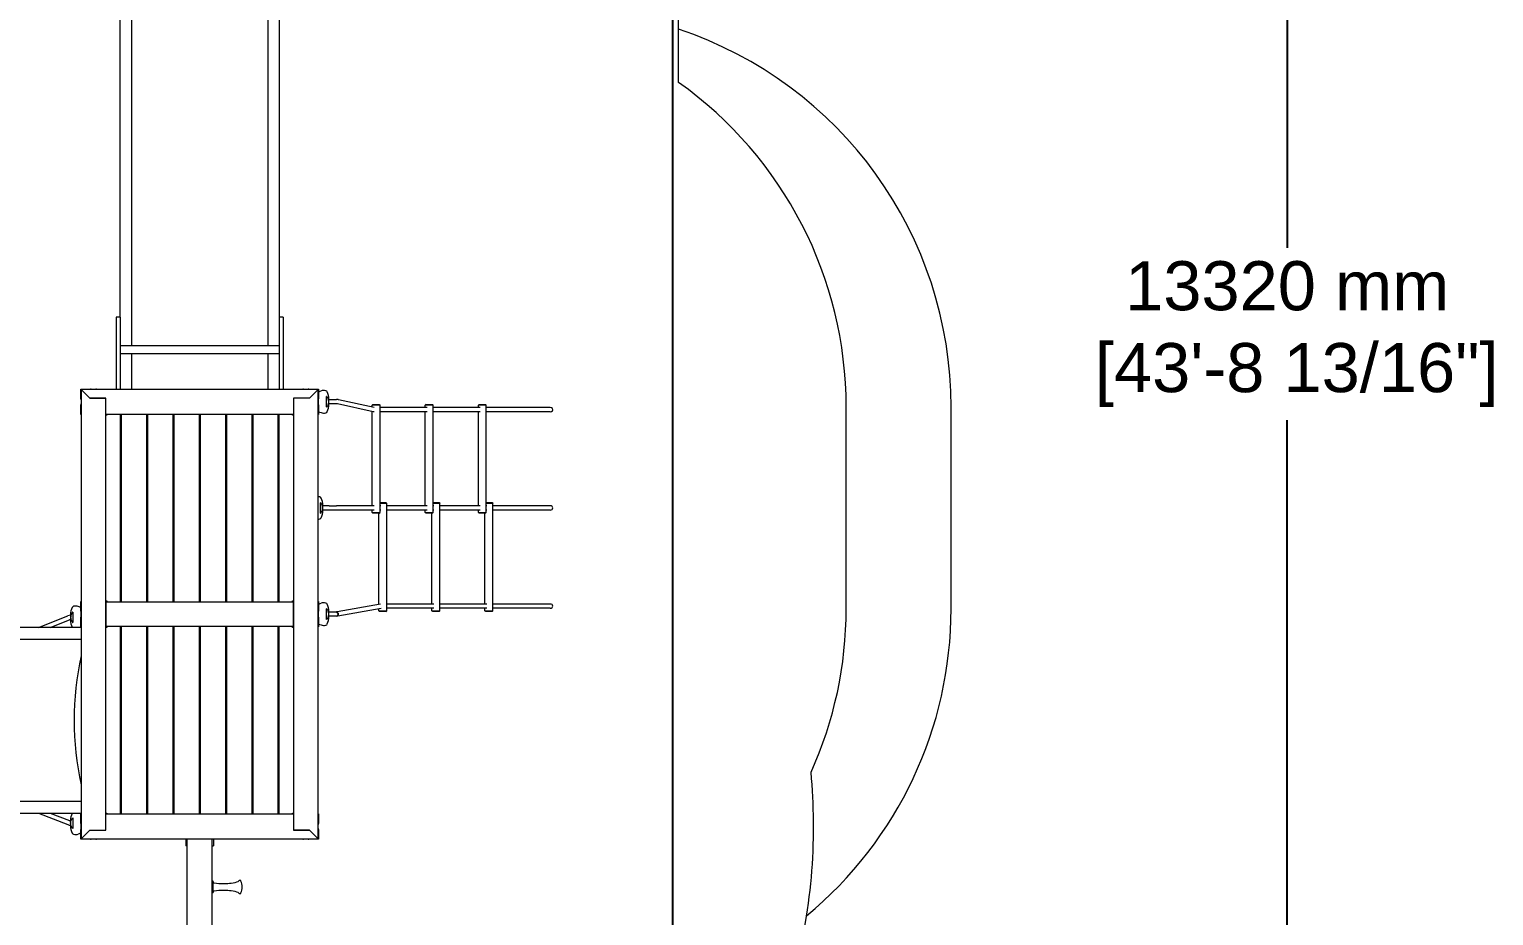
# Model space of a CAD drawing. Extents: x -13189 to 8473, y -8565 to 17872.
# Drawn here: x 2958 to 8473, y 1264 to 4603 of the extents above; entities that cross this region are included whole.
import ezdxf

# ---------------------------------------------------------------- set-up
doc = ezdxf.new("R2010")
doc.units = 0
doc.header["$LTSCALE"] = 5
doc.header["$PDMODE"] = 33
doc.header["$PDSIZE"] = 20
for name, color, linetype in [('PRODUCT', 3, 'CONTINUOUS'), ('REFERENCE', 9, 'CONTINUOUS'), ('REVIEW_REQUIRED', 30, 'CONTINUOUS'), ('SAFETY_ZONE', 1, 'CONTINUOUS')]:
    doc.layers.add(name, color=color, linetype=linetype)
doc.styles.add('LG1', font='arial.ttf', dxfattribs={"height": 185})
doc.dimstyles.new('LG_DIM', dxfattribs={"dimtxt": 185, "dimasz": 120, "dimexe": 50, "dimexo": 1, "dimgap": 50, "dimtad": 1, "dimdec": 0, "dimrnd": 10, "dimtxsty": 'LG1', "dimcen": 2.5, "dimclrt": 4, "dimadec": 4, "dimazin": 3, "dimtfac": 1, "dimtdec": 1, "dimtmove": 0, "dimatfit": 3, "dimarcsym": 0})

# ---------------------------------------------------------------- blocks, each defined once
blk = doc.blocks.new('*D5')
at = {"layer": 'REFERENCE', "color": 0, "transparency": 16777216}
for p in [(3900, 7859.7), (-2500, -5459.7), (7695.8, -5459.7)]:
    blk.add_point(p, dxfattribs=at)
at = {"layer": 'REVIEW_REQUIRED', "color": 0, "lineweight": -2, "transparency": 16777216}
for p, q in [((3901, 7859.7), (7745.8, 7859.7)), ((7695.8, 7739.7), (7695.8, 3779.3)), ((7695.8, -5339.7), (7695.8, 3130.7)), ((-2499, -5459.7), (7745.8, -5459.7))]:
    blk.add_line(p, q, dxfattribs=at)
at = {"layer": 'REVIEW_REQUIRED', "color": 0, "transparency": 16777216}
for points in [[(7675.8, 7739.7), (7715.8, 7739.7), (7695.8, 7859.7)], [(7675.8, -5339.7), (7715.8, -5339.7), (7695.8, -5459.7)]]:
    blk.add_solid(points, dxfattribs=at)
at = {"layer": 'REVIEW_REQUIRED', "color": 4, "transparency": 16777216, "insert": (7695.8, 3455), "char_height": 185, "attachment_point": 5, "style": 'LG1'}
blk.add_mtext('\\A1;13320 mm\\P [43\'-8 13/16"]', dxfattribs=at)
blk = doc.blocks.new('*D6')
at = {"layer": 'REFERENCE', "color": 0, "transparency": 16777216}
for p in [(3300, 5864.7), (-6041.1, -3464.7), (-3100, -3464.7)]:
    blk.add_point(p, dxfattribs=at)
at = {"layer": 'REVIEW_REQUIRED', "color": 0, "lineweight": -2, "transparency": 16777216}
for p, q in [((3299, 5864.7), (-6091.1, 5864.7)), ((-6041.1, 5744.7), (-6041.1, 2570)), ((-6041.1, -3344.7), (-6041.1, 1921.4)), ((-3101, -3464.7), (-6091.1, -3464.7))]:
    blk.add_line(p, q, dxfattribs=at)
at = {"layer": 'REVIEW_REQUIRED', "color": 0, "transparency": 16777216}
for points in [[(-6061.1, 5744.7), (-6021.1, 5744.7), (-6041.1, 5864.7)], [(-6061.1, -3344.7), (-6021.1, -3344.7), (-6041.1, -3464.7)]]:
    blk.add_solid(points, dxfattribs=at)
at = {"layer": 'REVIEW_REQUIRED', "color": 4, "transparency": 16777216, "insert": (-6041.1, 2245.7), "char_height": 185, "attachment_point": 5, "style": 'LG1'}
blk.add_mtext('\\A1;9330 mm\\P [30\'-7 9/16"]', dxfattribs=at)
blk = doc.blocks.new('*D7')
at = {"layer": 'REFERENCE', "color": 0, "transparency": 16777216}
for p in [(5382, 8873.4), (-4227.5, -147.5), (5382, -565)]:
    blk.add_point(p, dxfattribs=at)
at = {"layer": 'REVIEW_REQUIRED', "color": 0, "lineweight": -2, "transparency": 16777216}
for p, q in [((-4227.5, -146.5), (-4227.5, 8923.4)), ((5382, -564), (5382, 8923.4)), ((-4107.5, 8873.4), (118.7, 8873.4)), ((5262, 8873.4), (1506.8, 8873.4))]:
    blk.add_line(p, q, dxfattribs=at)
at = {"layer": 'REVIEW_REQUIRED', "color": 0, "transparency": 16777216}
for points in [[(-4107.5, 8893.4), (-4107.5, 8853.4), (-4227.5, 8873.4)], [(5262, 8893.4), (5262, 8853.4), (5382, 8873.4)]]:
    blk.add_solid(points, dxfattribs=at)
at = {"layer": 'REVIEW_REQUIRED', "color": 4, "transparency": 16777216, "insert": (812.7, 8873.4), "char_height": 185, "attachment_point": 5, "style": 'LG1'}
blk.add_mtext('\\A1;9610 mm\\P [31\'-6 5/8"]', dxfattribs=at)
blk = doc.blocks.new('Variteemalayerit')
at = {"layer": 'REVIEW_REQUIRED', "invisible_edges": 15}
for points in [[(-10000, -10000, -5), (10000, -10000, -5), (10000, 10000, -5), (-10000, 10000, -5)], [(10000, -10000, -2000), (10000, -10000, -5), (10000, 10000, -5), (10000, 10000, -2000)]]:
    blk.add_3dface(points, dxfattribs=at)

msp = doc.modelspace()

# ---------------------------------------------------------------- linework, layer by layer
at = {"layer": 'PRODUCT', "linetype": 'Continuous', "lineweight": 0}
for p, q in [((3300, 4931.3), (3300, 3782.2)), ((3343, 4931.3), (3343, 3782.2)), ((3857, 4931.3), (3857, 3782.2)), ((3900, 4931.3), (3900, 3782.2)), ((3300, 3782.2), (3300, 3518.5)), ((3343, 3782.2), (3343, 3410.5)), ((3857, 3782.2), (3857, 3410.5)), ((3900, 3782.2), (3900, 3518.5)), ((3301, 3518.5), (3286, 3518.5)), ((3286, 3518.5), (3286, 3458.5)), ((3301, 3518.5), (3301, 3458.5)), ((3914, 3518.5), (3899, 3518.5)), ((3899, 3518.5), (3899, 3458.5)), ((3914, 3518.5), (3914, 3458.5)), ((3286, 3458.5), (3286, 3246.5)), ((3301, 3458.5), (3301, 3246.5)), ((3899, 3458.5), (3899, 3246.5)), ((3914, 3458.5), (3914, 3246.5)), ((3899, 3410.5), (3301, 3410.5)), ((3899, 3380.5), (3301, 3380.5)), ((3343, 3380.5), (3343, 3246.5)), ((3857, 3380.5), (3857, 3246.5)), ((3152.5, 3211), (3152.5, 3247.5)), ((3152.5, 3247.5), (3189, 3247.5)), ((3153.5, 3238.5), (3153.5, 1561.5)), ((3155.8, 3244.2), (3186.5, 3213.5)), ((3155.8, 3244.2), (3186.5, 3213.5)), ((4038.5, 3246.5), (3161.5, 3246.5)), ((3246.5, 3213.5), (3186.5, 3213.5)), ((3186.5, 3213.5), (3246.5, 3213.5)), ((3211, 3247.5), (3247.5, 3247.5)), ((3246.5, 3153.5), (3246.5, 3213.5)), ((3246.5, 1586.5), (3246.5, 3213.5)), ((3247.5, 3247.5), (3247.5, 3246.5)), ((3952.5, 3246.5), (3952.5, 3247.5)), ((3952.5, 3247.5), (3989, 3247.5)), ((4013.5, 3213.5), (3953.5, 3213.5)), ((3953.5, 3213.5), (3953.5, 3153.5)), ((3953.5, 3213.5), (3953.5, 1586.5)), ((4013.5, 3213.5), (3953.5, 3213.5)), ((4011, 3247.5), (4047.5, 3247.5)), ((4013.5, 3213.5), (4044.2, 3244.2)), ((4044.2, 3244.2), (4013.5, 3213.5)), ((4046.5, 1561.5), (4046.5, 3238.5)), ((4047.5, 3247.5), (4047.5, 3211)), ((4048, 3237.5), (4057.5, 3240.8)), ((4048, 3162.5), (4048, 3237.5)), ((4078, 3180.3), (4078, 3219.7)), ((4085.2, 3208), (4085.2, 3208)), ((4087, 3200), (4087, 3210.1)), ((4088, 3208), (4087, 3208)), ((4087, 3189.9), (4087, 3200)), ((4088, 3208), (4115.7, 3208)), ((4119.4, 3208), (4115.7, 3208)), ((4257.3, 3178), (4122.8, 3207.6)), ((3152.5, 3152.5), (3152.5, 3189)), ((3153.5, 3152.5), (3152.5, 3152.5)), ((3246.5, 3153.5), (3953.5, 3153.5)), ((3247.5, 3152.5), (3246.5, 3152.5)), ((3250, 3150), (3246.5, 3150)), ((3247.5, 3153.5), (3247.5, 3152.5)), ((3249, 3150), (3249, 3153.5)), ((3250, 3153.5), (3250, 3150)), ((3301, 3153.5), (3301, 2446.5)), ((3305, 3145.6), (3301, 3145.6)), ((3305, 3153.5), (3305, 2446.5)), ((3400, 3153.5), (3400, 2446.5)), ((3404, 3145.6), (3400, 3145.6)), ((3404, 3153.5), (3404, 2446.5)), ((3499, 3153.5), (3499, 2446.5)), ((3503, 3145.6), (3499, 3145.6)), ((3503, 3153.5), (3503, 2446.5)), ((3598, 3153.5), (3598, 2446.5)), ((3602, 3145.6), (3598, 3145.6)), ((3602, 3153.5), (3602, 2446.5)), ((3697, 3153.5), (3697, 2446.5)), ((3701, 3145.6), (3697, 3145.6)), ((3701, 3153.5), (3701, 2446.5)), ((3796, 3153.5), (3796, 2446.5)), ((3800, 3145.6), (3796, 3145.6)), ((3800, 3153.5), (3800, 2446.5)), ((3895, 3153.5), (3895, 2446.5)), ((3899, 3145.6), (3895, 3145.6)), ((3899, 2446.5), (3899, 3153.5)), ((3950, 3150), (3950, 3153.5)), ((3953.5, 3150), (3950, 3150)), ((3951, 3150), (3951, 3153.5)), ((3952.5, 3152.5), (3952.5, 3153.5)), ((3953.5, 3152.5), (3952.5, 3152.5)), ((4047.5, 3152.5), (4046.5, 3152.5)), ((4047.5, 3189), (4047.5, 3152.5)), ((4048, 3162.5), (4057.5, 3159.2)), ((4085.2, 3192), (4085.2, 3192)), ((4088, 3192), (4087, 3192)), ((4115.7, 3192), (4088, 3192)), ((4119.4, 3192), (4115.7, 3192)), ((4253.9, 3162.4), (4119.4, 3192)), ((4252.6, 3190), (4249.6, 3187)), ((4277.6, 3187), (4249.6, 3187)), ((4249.6, 3179.7), (4249.6, 3187)), ((4249.6, 2808), (4249.6, 3163.3)), ((4252.6, 3190), (4275, 3190)), ((4275, 3190), (4276.6, 3190)), ((4276.6, 3190), (4279.6, 3187)), ((4279.6, 3187), (4277.6, 3187)), ((4279.6, 2783), (4279.6, 3187)), ((4457.1, 3178), (4279.6, 3178)), ((4457.1, 3162), (4279.6, 3162)), ((4452.6, 3190), (4449.6, 3187)), ((4477.6, 3187), (4449.6, 3187)), ((4449.6, 3178), (4449.6, 3187)), ((4449.6, 2808), (4449.6, 3162)), ((4452.6, 3190), (4475, 3190)), ((4475, 3190), (4476.6, 3190)), ((4476.6, 3190), (4479.6, 3187)), ((4479.6, 3187), (4477.6, 3187)), ((4479.6, 2783), (4479.6, 3187)), ((4657.1, 3178), (4479.6, 3178)), ((4657.1, 3162), (4479.6, 3162)), ((4652.6, 3190), (4649.6, 3187)), ((4677.6, 3187), (4649.6, 3187)), ((4649.6, 3178), (4649.6, 3187)), ((4649.6, 2808), (4649.6, 3162)), ((4652.6, 3190), (4675, 3190)), ((4675, 3190), (4676.6, 3190)), ((4676.6, 3190), (4679.6, 3187)), ((4679.6, 3187), (4677.6, 3187)), ((4679.6, 2783), (4679.6, 3187)), ((4920.5, 3178), (4679.6, 3178)), ((4920.5, 3162), (4679.6, 3162)), ((4055, 2780.3), (4055, 2819.7)), ((4279.6, 2820), (4300, 2820)), ((4302.6, 2817), (4279.6, 2817)), ((4300, 2820), (4301.6, 2820)), ((4301.6, 2820), (4304.6, 2817)), ((4304.6, 2817), (4302.6, 2817)), ((4304.6, 2413), (4304.6, 2817)), ((4479.6, 2820), (4500, 2820)), ((4502.6, 2817), (4479.6, 2817)), ((4500, 2820), (4501.6, 2820)), ((4501.6, 2820), (4504.6, 2817)), ((4504.6, 2817), (4502.6, 2817)), ((4504.6, 2413), (4504.6, 2817)), ((4679.6, 2820), (4700, 2820)), ((4702.6, 2817), (4679.6, 2817)), ((4700, 2820), (4701.6, 2820)), ((4701.6, 2820), (4704.6, 2817)), ((4704.6, 2817), (4702.6, 2817)), ((4704.6, 2413), (4704.6, 2817)), ((4062.2, 2808), (4062.2, 2808)), ((4062.2, 2792), (4062.2, 2792)), ((4064, 2800), (4064, 2810.1)), ((4088, 2808), (4064, 2808)), ((4064, 2789.9), (4064, 2800)), ((4088, 2792), (4064, 2792)), ((4088, 2808), (4115.7, 2808)), ((4115.7, 2792), (4088, 2792)), ((4257.1, 2808), (4115.7, 2808)), ((4257.1, 2792), (4115.7, 2792)), ((4249.6, 2783), (4249.6, 2792)), ((4249.6, 2783), (4277.6, 2783)), ((4252.6, 2780), (4249.6, 2783)), ((4275, 2780), (4252.6, 2780)), ((4274.6, 2435.8), (4274.6, 2780)), ((4276.6, 2780), (4275, 2780)), ((4276.6, 2780), (4279.6, 2783)), ((4277.6, 2783), (4279.6, 2783)), ((4282.1, 2808), (4279.6, 2808)), ((4282.1, 2792), (4279.6, 2792)), ((4457.1, 2808), (4304.6, 2808)), ((4457.1, 2792), (4304.6, 2792)), ((4449.6, 2783), (4449.6, 2792)), ((4449.6, 2783), (4477.6, 2783)), ((4452.6, 2780), (4449.6, 2783)), ((4475, 2780), (4452.6, 2780)), ((4474.6, 2438), (4474.6, 2780)), ((4476.6, 2780), (4475, 2780)), ((4476.6, 2780), (4479.6, 2783)), ((4477.6, 2783), (4479.6, 2783)), ((4482.1, 2808), (4479.6, 2808)), ((4482.1, 2792), (4479.6, 2792)), ((4657.1, 2808), (4504.6, 2808)), ((4657.1, 2792), (4504.6, 2792)), ((4649.6, 2783), (4649.6, 2792)), ((4649.6, 2783), (4677.6, 2783)), ((4652.6, 2780), (4649.6, 2783)), ((4675, 2780), (4652.6, 2780)), ((4674.6, 2438), (4674.6, 2780)), ((4676.6, 2780), (4675, 2780)), ((4676.6, 2780), (4679.6, 2783)), ((4677.6, 2783), (4679.6, 2783)), ((4682.1, 2808), (4679.6, 2808)), ((4682.1, 2792), (4679.6, 2792)), ((4920.5, 2808), (4704.6, 2808)), ((4920.5, 2792), (4704.6, 2792)), ((3152.5, 2425.4), (3143, 2428.7)), ((3152.5, 2411), (3152.5, 2447.5)), ((3152.5, 2447.5), (3153.5, 2447.5)), ((3246.5, 2450), (3250, 2450)), ((3246.5, 2447.5), (3247.5, 2447.5)), ((3246.5, 2446.5), (3246.5, 2353.5)), ((3246.5, 2446.5), (3953.5, 2446.5)), ((3247.5, 2447.5), (3247.5, 2446.5)), ((3249, 2450), (3249, 2446.5)), ((3250, 2450), (3250, 2446.5)), ((3301, 2454.4), (3305, 2454.4)), ((3400, 2454.4), (3404, 2454.4)), ((3499, 2454.4), (3503, 2454.4)), ((3598, 2454.4), (3602, 2454.4)), ((3697, 2454.4), (3701, 2454.4)), ((3796, 2454.4), (3800, 2454.4)), ((3895, 2454.4), (3899, 2454.4)), ((3950, 2450), (3953.5, 2450)), ((3950, 2446.5), (3950, 2450)), ((3951, 2450), (3951, 2446.5)), ((3952.5, 2446.5), (3952.5, 2447.5)), ((3952.5, 2447.5), (3953.5, 2447.5)), ((3953.5, 2353.5), (3953.5, 2446.5)), ((4046.5, 2447.5), (4047.5, 2447.5)), ((4047.5, 2447.5), (4047.5, 2411)), ((4048, 2437.5), (4057.5, 2440.8)), ((4048, 2362.5), (4048, 2437.5)), ((4281.1, 2436.9), (4117.4, 2408)), ((4482.1, 2438), (4304.6, 2438)), ((4682.1, 2438), (4504.6, 2438)), ((4920.5, 2438), (4704.6, 2438)), ((2992.8, 2350), (3104, 2393.2)), ((3036.9, 2350), (3109.8, 2378.3)), ((3113.5, 2398), (3113.5, 2387.9)), ((3113.5, 2387.9), (3113.5, 2377.8)), ((3122.5, 2407.6), (3122.5, 2368.2)), ((3152.5, 2411), (3152.5, 2389)), ((3152.5, 2352.5), (3152.5, 2389)), ((4047.5, 2389), (4047.5, 2352.5)), ((4078, 2380.3), (4078, 2419.7)), ((4085.2, 2408), (4085.2, 2408)), ((4085.2, 2392), (4085.2, 2392)), ((4087, 2400), (4087, 2410.1)), ((4088, 2408), (4087, 2408)), ((4087, 2389.9), (4087, 2400)), ((4088, 2392), (4087, 2392)), ((4088, 2408), (4114.9, 2408)), ((4114.9, 2392), (4088, 2392)), ((4117.4, 2408), (4114.9, 2408)), ((4117.4, 2392), (4114.9, 2392)), ((4283.2, 2421), (4120.2, 2392.2)), ((4274.6, 2413), (4274.6, 2419.5)), ((4274.6, 2413), (4302.6, 2413)), ((4277.6, 2410), (4274.6, 2413)), ((4300, 2410), (4277.6, 2410)), ((4301.6, 2410), (4300, 2410)), ((4301.6, 2410), (4304.6, 2413)), ((4302.6, 2413), (4304.6, 2413)), ((4482.1, 2422), (4304.6, 2422)), ((4474.6, 2413), (4474.6, 2422)), ((4474.6, 2413), (4502.6, 2413)), ((4477.6, 2410), (4474.6, 2413)), ((4500, 2410), (4477.6, 2410)), ((4501.6, 2410), (4500, 2410)), ((4501.6, 2410), (4504.6, 2413)), ((4502.6, 2413), (4504.6, 2413)), ((4682.1, 2422), (4504.6, 2422)), ((4674.6, 2413), (4674.6, 2422)), ((4674.6, 2413), (4702.6, 2413)), ((4677.6, 2410), (4674.6, 2413)), ((4700, 2410), (4677.6, 2410)), ((4701.6, 2410), (4700, 2410)), ((4701.6, 2410), (4704.6, 2413)), ((4702.6, 2413), (4704.6, 2413)), ((4920.5, 2422), (4704.6, 2422)), ((3153.5, 2350), (805, 2350)), ((3152.5, 2350.4), (3151.2, 2350)), ((3153.5, 2352.5), (3152.5, 2352.5)), ((3152.5, 2352.5), (3152.5, 2350.4)), ((3953.5, 2353.5), (3246.5, 2353.5)), ((3247.5, 2352.5), (3246.5, 2352.5)), ((3250, 2350), (3246.5, 2350)), ((3247.5, 2353.5), (3247.5, 2352.5)), ((3249, 2350), (3249, 2353.5)), ((3250, 2353.5), (3250, 2350)), ((3301, 2353.5), (3301, 1646.5)), ((3305, 2345.6), (3301, 2345.6)), ((3305, 2353.5), (3305, 1646.5)), ((3400, 2353.5), (3400, 1646.5)), ((3404, 2345.6), (3400, 2345.6)), ((3404, 2353.5), (3404, 1646.5)), ((3499, 2353.5), (3499, 1646.5)), ((3503, 2345.6), (3499, 2345.6)), ((3503, 2353.5), (3503, 1646.5)), ((3598, 2353.5), (3598, 1646.5)), ((3602, 2345.6), (3598, 2345.6)), ((3602, 2353.5), (3602, 1646.5)), ((3697, 2353.5), (3697, 1646.5)), ((3701, 2345.6), (3697, 2345.6)), ((3701, 2353.5), (3701, 1646.5)), ((3796, 2353.5), (3796, 1646.5)), ((3800, 2345.6), (3796, 2345.6)), ((3800, 2353.5), (3800, 1646.5)), ((3895, 2353.5), (3895, 1646.5)), ((3899, 2345.6), (3895, 2345.6)), ((3899, 1646.5), (3899, 2353.5)), ((3950, 2350), (3950, 2353.5)), ((3953.5, 2350), (3950, 2350)), ((3951, 2350), (3951, 2353.5)), ((3952.5, 2352.5), (3952.5, 2353.5)), ((3953.5, 2352.5), (3952.5, 2352.5)), ((4047.5, 2352.5), (4046.5, 2352.5)), ((4048, 2362.5), (4057.5, 2359.2)), ((3153.5, 2305), (805, 2305)), ((805, 1695), (3153.5, 1695)), ((805, 1650), (3153.5, 1650)), ((2993.4, 1650), (3104, 1607)), ((3037.6, 1650), (3109.8, 1622)), ((3113.5, 1622.4), (3113.5, 1612.3)), ((3113.5, 1612.3), (3113.5, 1602.2)), ((3122.5, 1632), (3122.5, 1592.6)), ((3152.5, 1649.8), (3152, 1650)), ((3152.5, 1649.8), (3152.5, 1647.5)), ((3152.5, 1611), (3152.5, 1647.5)), ((3152.5, 1647.5), (3153.5, 1647.5)), ((3152.5, 1611), (3152.5, 1589)), ((3246.5, 1650), (3250, 1650)), ((3246.5, 1647.5), (3247.5, 1647.5)), ((3246.5, 1586.5), (3246.5, 1646.5)), ((3953.5, 1646.5), (3246.5, 1646.5)), ((3247.5, 1647.5), (3247.5, 1646.5)), ((3249, 1650), (3249, 1646.5)), ((3250, 1650), (3250, 1646.5)), ((3301, 1654.4), (3305, 1654.4)), ((3400, 1654.4), (3404, 1654.4)), ((3499, 1654.4), (3503, 1654.4)), ((3598, 1654.4), (3602, 1654.4)), ((3697, 1654.4), (3701, 1654.4)), ((3796, 1654.4), (3800, 1654.4)), ((3895, 1654.4), (3899, 1654.4)), ((3950, 1650), (3953.5, 1650)), ((3950, 1646.5), (3950, 1650)), ((3951, 1650), (3951, 1646.5)), ((3952.5, 1646.5), (3952.5, 1647.5)), ((3952.5, 1647.5), (3953.5, 1647.5)), ((3953.5, 1646.5), (3953.5, 1586.5)), ((4046.5, 1647.5), (4047.5, 1647.5)), ((4047.5, 1647.5), (4047.5, 1611)), ((3152.5, 1574.8), (3143, 1571.6)), ((3152.5, 1552.5), (3152.5, 1589)), ((3189, 1552.5), (3152.5, 1552.5)), ((3186.5, 1586.5), (3155.8, 1555.8)), ((3155.8, 1555.8), (3186.5, 1586.5)), ((3161.5, 1553.5), (4038.5, 1553.5)), ((3186.5, 1586.5), (3246.5, 1586.5)), ((3186.5, 1586.5), (3246.5, 1586.5)), ((3247.5, 1552.5), (3211, 1552.5)), ((3247.5, 1553.5), (3247.5, 1552.5)), ((3552.5, 1481.6), (3552.5, 1553.5)), ((3647.5, 1481.6), (3647.5, 1553.5)), ((3952.5, 1552.5), (3952.5, 1553.5)), ((3989, 1552.5), (3952.5, 1552.5)), ((3953.5, 1586.5), (4013.5, 1586.5)), ((4013.5, 1586.5), (3953.5, 1586.5)), ((4047.5, 1552.5), (4011, 1552.5)), ((4044.2, 1555.8), (4013.5, 1586.5)), ((4044.2, 1555.8), (4013.5, 1586.5)), ((4047.5, 1589), (4047.5, 1552.5)), ((3552.5, 1527), (3547.5, 1527)), ((3647.5, 1527), (3652.5, 1527)), ((3552.5, 572.5), (3552.5, 1481.6)), ((3647.5, 572.5), (3647.5, 1481.6)), ((3647.5, 1393.4), (3648.5, 1393.4)), ((3648.5, 1372.1), (3648.5, 1394.6)), ((3650.5, 1394.6), (3648.5, 1394.6)), ((3650.5, 1372.1), (3650.5, 1394.6)), ((3647.5, 1350.8), (3648.5, 1350.8)), ((3648.5, 1349.6), (3648.5, 1372.1)), ((3650.5, 1349.6), (3648.5, 1349.6)), ((3650.5, 1349.6), (3650.5, 1372.1))]:
    msp.add_line(p, q, dxfattribs=at)
for centre, radius, start, end in [((3160.5, 3211), 8, 180, 208.955), ((3161.5, 3238.5), 8, 135, 180), ((3161.5, 3238.5), 8, 90, 135), ((3189, 3239.5), 8, 61.045, 90), ((3211, 3239.5), 8, 90, 118.955), ((3989, 3239.5), 8, 61.045, 90), ((4011, 3239.5), 8, 90, 118.955), ((4038.5, 3238.5), 8, 45, 90), ((4038.5, 3238.5), 8, 0, 45), ((4039.5, 3211), 8, 331.045, 0), ((4067.9, 3210.5), 32, 76.8467, 109), ((4073.4, 3233.9), 8, 24.653, 76.8467), ((4017, 3208), 70, 1.7, 24.653), ((3160.5, 3189), 8, 151.045, 180), ((4039.5, 3189), 8, 0, 28.955), ((4067.9, 3189.5), 32, 251, 283.1533), ((4073.4, 3166.1), 8, 283.1533, 335.347), ((4017, 3192), 70, 335.347, 358.3), ((4044.9, 2810.5), 32, 76.8467, 87.1666), ((4050.4, 2833.9), 8, 24.653, 76.8467), ((3994, 2808), 70, 1.7, 24.653), ((4044.9, 2789.5), 32, 272.8334, 283.1533), ((4050.4, 2766.1), 8, 283.1533, 335.347), ((3994, 2792), 70, 335.347, 358.3), ((3127.1, 2421.8), 8, 103.1533, 155.347), ((3132.6, 2398.4), 32, 71, 103.1533), ((3600, 1327.5), 1145, 99.8564, 100.0596), ((3600, 1327.5), 1145, 94.8597, 95.0606), ((3600, 1327.5), 1145, 89.8999, 90.1001), ((3600, 1327.5), 1145, 84.9394, 85.1403), ((3600, 1327.5), 1145, 79.9404, 80.1436), ((4067.9, 2410.5), 32, 76.8467, 109), ((4073.4, 2433.9), 8, 24.653, 76.8467), ((4017, 2408), 70, 1.7, 24.653), ((3118.5, 2355.9), 40, 97.1759, 111.2277), ((3118.5, 2355.9), 24, 102.0165, 111.2277), ((3183.5, 2396), 70, 155.347, 178.3), ((3183.5, 2379.9), 70, 181.7, 204.653), ((3160.5, 2411), 8, 180, 208.955), ((3160.5, 2389), 8, 151.045, 180), ((4039.5, 2411), 8, 331.045, 0), ((4039.5, 2389), 8, 0, 28.955), ((4017, 2392), 70, 335.347, 358.3), ((3127.1, 2354), 8, 204.653, 210.3863), ((3600, 3472.5), 1145, 259.9404, 260.1436), ((3600, 3472.5), 1145, 264.9394, 265.1403), ((3600, 3472.5), 1145, 269.8999, 270.1001), ((3600, 3472.5), 1145, 274.8597, 275.0606), ((3600, 3472.5), 1145, 279.8564, 280.0596), ((4067.9, 2389.5), 32, 251, 283.1533), ((4073.4, 2366.1), 8, 283.1533, 335.347), ((4272.5, 2000), 1145, 167.7666, 192.2334), ((3118.5, 1644.3), 40, 248.7723, 262.8241), ((3118.5, 1644.3), 24, 248.7723, 257.9835), ((3183.5, 1620.4), 70, 155.347, 178.3), ((3183.5, 1604.3), 70, 181.7, 204.653), ((3127.1, 1646.2), 8, 151.7737, 155.347), ((3160.5, 1611), 8, 180, 208.955), ((4039.5, 1611), 8, 331.045, 0), ((3127.1, 1578.4), 8, 204.653, 256.8467), ((3132.6, 1601.8), 32, 256.8467, 289), ((3160.5, 1589), 8, 151.045, 180), ((3161.5, 1561.5), 8, 180, 225), ((3161.5, 1561.5), 8, 225, 270), ((3189, 1560.5), 8, 270, 298.955), ((3211, 1560.5), 8, 241.045, 270), ((3989, 1560.5), 8, 270, 298.955), ((4011, 1560.5), 8, 241.045, 270), ((4038.5, 1561.5), 8, 270, 315), ((4038.5, 1561.5), 8, 315, 0), ((4039.5, 1589), 8, 0, 28.955), ((3654.5, 1391.2), 4, 180, 264.1524), ((3689.8, 1735.4), 350, 264.1524, 270), ((3689.8, 1735.4), 350, 270, 273.6447), ((3700.5, 1535.7), 150, 274.4158, 285.4855), ((3730.4, 1419.3), 30, 289.6962, 309.2107), ((3752, 1393.1), 4, 22.0243, 131.4096), ((3705.3, 1372.1), 55.2, 0, 24.0457), ((3654.5, 1353), 4, 95.8476, 180), ((3689.8, 1008.8), 350, 90, 95.8476), ((3689.8, 1008.8), 350, 86.3553, 90), ((3700.5, 1208.5), 150, 74.5145, 85.5842), ((3730.4, 1324.9), 30, 50.7893, 70.3038), ((3752, 1351.1), 4, 228.5904, 337.9757), ((3705.3, 1372.1), 55.2, 335.9543, 0)]:
    msp.add_arc(centre, radius, start, end, dxfattribs=at)
for centre, major_axis, start_param, end_param in [((4920.5, 3170), (-9.24, 0), 1.570796, 4.712389), ((4920.5, 2800), (-9.24, 0), 3.141593, 4.712389), ((4920.5, 2800), (-9.24, 0), 1.570796, 3.141593), ((4920.5, 2430), (-9.24, 0), 3.141593, 4.712389), ((4920.5, 2430), (-9.24, 0), 1.570796, 3.141593), ((4114.9, 2400), (0, -8), 6.28032, 9.427643)]:
    msp.add_ellipse(centre, major_axis=major_axis, ratio=0.866025, start_param=start_param, end_param=end_param, dxfattribs=at)
for points, knots in [([(4080.7, 3217.6), (4080.4, 3218), (4080, 3218.4), (4079.3, 3219), (4079.1, 3219.1), (4078.6, 3219.4), (4078.3, 3219.6), (4078, 3219.7)], [0.000000486, 0.000000486, 0.000000486, 0.000000486, 0.002114988, 0.002114988, 0.003172238, 0.003172238, 0.004229489, 0.004229489, 0.004229489, 0.004229489]), ([(4086.2, 3200), (4086.2, 3200.3), (4086.2, 3200.7), (4086.2, 3201.3), (4086.2, 3201.7), (4086.1, 3202.7), (4086.1, 3203.3), (4085.9, 3204.5), (4085.9, 3205.1), (4085.7, 3206.2), (4085.5, 3206.7), (4085.4, 3207.2)], [0.008164918, 0.008164918, 0.008164918, 0.008164918, 0.009167239, 0.009167239, 0.01016956, 0.01016956, 0.012174201, 0.012174201, 0.014178842, 0.014178842, 0.016183483, 0.016183483, 0.016183483, 0.016183483]), ([(4085.4, 3192.8), (4085.5, 3193.3), (4085.7, 3193.8), (4085.8, 3194.6), (4085.9, 3194.9), (4085.9, 3195.5), (4086, 3195.8), (4086.1, 3196.7), (4086.1, 3197.3), (4086.2, 3198.3), (4086.2, 3198.7), (4086.2, 3199.3), (4086.2, 3199.7), (4086.2, 3200)], [0.000143327, 0.000143327, 0.000143327, 0.000143327, 0.002148725, 0.002148725, 0.003151424, 0.003151424, 0.004154123, 0.004154123, 0.006159521, 0.006159521, 0.00716222, 0.00716222, 0.008164918, 0.008164918, 0.008164918, 0.008164918]), ([(4122.8, 3207.6), (4122.6, 3207.7), (4122.4, 3207.7), (4121.9, 3207.8), (4121.7, 3207.8), (4121.2, 3207.9), (4121, 3207.9), (4120.5, 3208), (4120.3, 3208), (4119.8, 3208), (4119.6, 3208), (4119.4, 3208)], [6.1735329, 6.1735329, 6.1735329, 6.1735329, 6.1954634, 6.1954634, 6.2173939, 6.2173939, 6.2393243, 6.2393243, 6.2612548, 6.2612548, 6.2831853, 6.2831853, 6.2831853, 6.2831853]), ([(4078, 3180.3), (4078.6, 3180.5), (4079.1, 3180.9), (4079.8, 3181.4), (4080, 3181.6), (4080.3, 3182), (4080.5, 3182.2), (4080.7, 3182.4)], [0.000000242, 0.000000242, 0.000000242, 0.000000242, 0.002114103, 0.002114103, 0.003171033, 0.003171033, 0.004227963, 0.004227963, 0.004227963, 0.004227963]), ([(4119.4, 3192), (4119.4, 3192), (4119.4, 3192), (4119.4, 3192), (4119.4, 3192), (4119.4, 3192), (4119.4, 3192), (4119.4, 3192), (4119.4, 3192), (4119.4, 3192), (4119.4, 3192), (4119.4, 3192)], [6.1735329, 6.1735329, 6.1735329, 6.1735329, 6.1954634, 6.1954634, 6.2173939, 6.2173939, 6.2393243, 6.2393243, 6.2612548, 6.2612548, 6.2831853, 6.2831853, 6.2831853, 6.2831853]), ([(4256.9, 3162), (4256.8, 3162), (4256.8, 3162), (4256.4, 3162), (4256.2, 3162), (4255.7, 3162.1), (4255.5, 3162.1), (4255, 3162.2), (4254.8, 3162.2), (4254.3, 3162.3), (4254.1, 3162.3), (4253.9, 3162.4)], [3.15460664, 3.15460664, 3.15460664, 3.15460664, 3.16352314, 3.16352314, 3.18545362, 3.18545362, 3.20738411, 3.20738411, 3.22931459, 3.22931459, 3.25124508, 3.25124508, 3.25124508, 3.25124508]), ([(4257.4, 3178), (4257.4, 3178), (4257.4, 3178), (4257.4, 3178), (4257.4, 3178), (4257.4, 3178), (4257.4, 3178), (4257.4, 3178), (4257.3, 3178), (4257.3, 3178), (4257.3, 3178), (4257.3, 3178)], [3.1631984, 3.1631984, 3.1631984, 3.1631984, 3.16352314, 3.16352314, 3.18545362, 3.18545362, 3.20738411, 3.20738411, 3.22931459, 3.22931459, 3.25124508, 3.25124508, 3.25124508, 3.25124508]), ([(4057.7, 2817.6), (4057.4, 2818), (4057, 2818.4), (4056.3, 2819), (4056.1, 2819.1), (4055.6, 2819.4), (4055.3, 2819.6), (4055, 2819.7)], [0.000000486, 0.000000486, 0.000000486, 0.000000486, 0.002114988, 0.002114988, 0.003172238, 0.003172238, 0.004229489, 0.004229489, 0.004229489, 0.004229489]), ([(4055, 2780.3), (4055.6, 2780.5), (4056.1, 2780.9), (4056.8, 2781.4), (4057, 2781.6), (4057.3, 2782), (4057.5, 2782.2), (4057.7, 2782.4)], [0.000000242, 0.000000242, 0.000000242, 0.000000242, 0.002114103, 0.002114103, 0.003171033, 0.003171033, 0.004227963, 0.004227963, 0.004227963, 0.004227963]), ([(4063.2, 2800), (4063.2, 2800.3), (4063.2, 2800.7), (4063.2, 2801.3), (4063.2, 2801.7), (4063.1, 2802.7), (4063.1, 2803.3), (4062.9, 2804.5), (4062.9, 2805.1), (4062.7, 2806.2), (4062.5, 2806.7), (4062.4, 2807.2)], [0.008164918, 0.008164918, 0.008164918, 0.008164918, 0.009167239, 0.009167239, 0.01016956, 0.01016956, 0.012174201, 0.012174201, 0.014178842, 0.014178842, 0.016183483, 0.016183483, 0.016183483, 0.016183483]), ([(4062.4, 2792.8), (4062.5, 2793.3), (4062.7, 2793.8), (4062.8, 2794.6), (4062.9, 2794.9), (4062.9, 2795.5), (4063, 2795.8), (4063.1, 2796.7), (4063.1, 2797.3), (4063.2, 2798.3), (4063.2, 2798.7), (4063.2, 2799.3), (4063.2, 2799.7), (4063.2, 2800)], [0.000143327, 0.000143327, 0.000143327, 0.000143327, 0.002148725, 0.002148725, 0.003151424, 0.003151424, 0.004154123, 0.004154123, 0.006159521, 0.006159521, 0.00716222, 0.00716222, 0.008164918, 0.008164918, 0.008164918, 0.008164918]), ([(3115.1, 2395.1), (3115, 2394.6), (3114.8, 2394.1), (3114.7, 2393.3), (3114.6, 2393), (3114.6, 2392.5), (3114.5, 2392.2), (3114.4, 2391.2), (3114.4, 2390.6), (3114.3, 2389.6), (3114.3, 2389.3), (3114.3, 2388.6), (3114.3, 2388.3), (3114.3, 2387.9)], [0.000143327, 0.000143327, 0.000143327, 0.000143327, 0.002148725, 0.002148725, 0.003151424, 0.003151424, 0.004154123, 0.004154123, 0.006159521, 0.006159521, 0.00716222, 0.00716222, 0.008164918, 0.008164918, 0.008164918, 0.008164918]), ([(3114.3, 2387.9), (3114.3, 2387.6), (3114.3, 2387.3), (3114.3, 2386.6), (3114.3, 2386.3), (3114.4, 2385.3), (3114.4, 2384.6), (3114.6, 2383.4), (3114.6, 2382.8), (3114.8, 2381.7), (3115, 2381.2), (3115.1, 2380.8)], [0.008164918, 0.008164918, 0.008164918, 0.008164918, 0.009167239, 0.009167239, 0.01016956, 0.01016956, 0.012174201, 0.012174201, 0.014178842, 0.014178842, 0.016183483, 0.016183483, 0.016183483, 0.016183483]), ([(3122.5, 2407.6), (3121.9, 2407.4), (3121.4, 2407.1), (3120.7, 2406.5), (3120.5, 2406.3), (3120.2, 2405.9), (3120, 2405.7), (3119.8, 2405.5)], [0.000000242, 0.000000242, 0.000000242, 0.000000242, 0.002114103, 0.002114103, 0.003171033, 0.003171033, 0.004227963, 0.004227963, 0.004227963, 0.004227963]), ([(4080.7, 2417.6), (4080.4, 2418), (4080, 2418.4), (4079.3, 2419), (4079.1, 2419.1), (4078.6, 2419.4), (4078.3, 2419.6), (4078, 2419.7)], [0.000000486, 0.000000486, 0.000000486, 0.000000486, 0.002114988, 0.002114988, 0.003172238, 0.003172238, 0.004229489, 0.004229489, 0.004229489, 0.004229489]), ([(4078, 2380.3), (4078.6, 2380.5), (4079.1, 2380.9), (4079.8, 2381.4), (4080, 2381.6), (4080.3, 2382), (4080.5, 2382.2), (4080.7, 2382.4)], [0.000000242, 0.000000242, 0.000000242, 0.000000242, 0.002114103, 0.002114103, 0.003171033, 0.003171033, 0.004227963, 0.004227963, 0.004227963, 0.004227963]), ([(4086.2, 2400), (4086.2, 2400.3), (4086.2, 2400.7), (4086.2, 2401.3), (4086.2, 2401.7), (4086.1, 2402.7), (4086.1, 2403.3), (4085.9, 2404.5), (4085.9, 2405.1), (4085.7, 2406.2), (4085.5, 2406.7), (4085.4, 2407.2)], [0.008164918, 0.008164918, 0.008164918, 0.008164918, 0.009167239, 0.009167239, 0.01016956, 0.01016956, 0.012174201, 0.012174201, 0.014178842, 0.014178842, 0.016183483, 0.016183483, 0.016183483, 0.016183483]), ([(4085.4, 2392.8), (4085.5, 2393.3), (4085.7, 2393.8), (4085.8, 2394.6), (4085.9, 2394.9), (4085.9, 2395.5), (4086, 2395.8), (4086.1, 2396.7), (4086.1, 2397.3), (4086.2, 2398.3), (4086.2, 2398.7), (4086.2, 2399.3), (4086.2, 2399.7), (4086.2, 2400)], [0.000143327, 0.000143327, 0.000143327, 0.000143327, 0.002148725, 0.002148725, 0.003151424, 0.003151424, 0.004154123, 0.004154123, 0.006159521, 0.006159521, 0.00716222, 0.00716222, 0.008164918, 0.008164918, 0.008164918, 0.008164918]), ([(4114.8, 2408), (4115.3, 2408), (4115.7, 2407.9), (4116.4, 2407.8), (4116.6, 2407.7), (4117.1, 2407.6), (4117.3, 2407.5), (4117.9, 2407.2), (4118.3, 2406.9), (4119.1, 2406.4), (4119.4, 2406), (4119.9, 2405.5), (4120, 2405.3), (4120.3, 2404.9), (4120.5, 2404.7), (4120.8, 2404), (4121.1, 2403.5), (4121.3, 2402.8), (4121.4, 2402.6), (4121.5, 2402.1), (4121.6, 2401.8), (4121.7, 2401), (4121.8, 2400.5), (4121.8, 2400)], [0.01155656, 0.01155656, 0.01155656, 0.01155656, 0.01311844, 0.01311844, 0.01389937, 0.01389937, 0.01468031, 0.01468031, 0.01624219, 0.01624219, 0.01780406, 0.01780406, 0.018585, 0.018585, 0.01936594, 0.01936594, 0.02092782, 0.02092782, 0.02170876, 0.02170876, 0.02248969, 0.02248969, 0.02405157, 0.02405157, 0.02405157, 0.02405157]), ([(4121.8, 2400), (4121.8, 2399.7), (4121.7, 2399.5), (4121.7, 2399), (4121.6, 2398.4), (4121.5, 2397.9), (4121.4, 2397.4), (4121.3, 2397.2), (4121.1, 2396.5), (4120.8, 2396), (4120.3, 2395.1), (4120, 2394.7), (4119.4, 2394), (4119.1, 2393.6), (4118.5, 2393.2), (4118.3, 2393.1), (4117.9, 2392.8), (4117.7, 2392.7), (4117.1, 2392.4), (4116.6, 2392.3), (4115.7, 2392.1), (4115.3, 2392), (4114.8, 2392)], [0.02405157, 0.02405157, 0.02405157, 0.02405157, 0.02483228, 0.02483228, 0.02561298, 0.02639369, 0.02639369, 0.0271744, 0.0271744, 0.02873581, 0.02873581, 0.03029723, 0.03029723, 0.03185864, 0.03185864, 0.03263935, 0.03263935, 0.03342006, 0.03342006, 0.03498147, 0.03498147, 0.03654289, 0.03654289, 0.03654289, 0.03654289]), ([(4117.4, 2408), (4117.4, 2408), (4117.4, 2408), (4117.4, 2408), (4117.4, 2408), (4117.4, 2408), (4117.4, 2408), (4117.4, 2408), (4117.4, 2408), (4117.4, 2408), (4117.4, 2408), (4117.4, 2408)], [3.05356547, 3.05356547, 3.05356547, 3.05356547, 3.07117091, 3.07117091, 3.08877634, 3.08877634, 3.10638178, 3.10638178, 3.12398722, 3.12398722, 3.14159265, 3.14159265, 3.14159265, 3.14159265]), ([(4120.2, 2392.2), (4120, 2392.2), (4119.8, 2392.2), (4119.4, 2392.1), (4119.2, 2392.1), (4118.9, 2392.1), (4118.7, 2392.1), (4118.3, 2392), (4118.1, 2392), (4117.7, 2392), (4117.5, 2392), (4117.4, 2392)], [3.05356547, 3.05356547, 3.05356547, 3.05356547, 3.07117091, 3.07117091, 3.08877634, 3.08877634, 3.10638178, 3.10638178, 3.12398722, 3.12398722, 3.14159265, 3.14159265, 3.14159265, 3.14159265]), ([(3119.8, 2370.4), (3120.1, 2369.9), (3120.5, 2369.5), (3121.2, 2369), (3121.4, 2368.8), (3121.9, 2368.5), (3122.2, 2368.3), (3122.5, 2368.2)], [0.000000486, 0.000000486, 0.000000486, 0.000000486, 0.002114988, 0.002114988, 0.003172238, 0.003172238, 0.004229489, 0.004229489, 0.004229489, 0.004229489]), ([(3114.3, 1612.3), (3114.3, 1612.7), (3114.3, 1613), (3114.3, 1613.7), (3114.3, 1614), (3114.4, 1615), (3114.4, 1615.6), (3114.6, 1616.9), (3114.6, 1617.5), (3114.8, 1618.5), (3115, 1619), (3115.1, 1619.5)], [0.008164918, 0.008164918, 0.008164918, 0.008164918, 0.009167239, 0.009167239, 0.01016956, 0.01016956, 0.012174201, 0.012174201, 0.014178842, 0.014178842, 0.016183483, 0.016183483, 0.016183483, 0.016183483]), ([(3115.1, 1605.2), (3115, 1605.6), (3114.8, 1606.1), (3114.7, 1606.9), (3114.6, 1607.2), (3114.6, 1607.8), (3114.5, 1608.1), (3114.4, 1609), (3114.4, 1609.7), (3114.3, 1610.7), (3114.3, 1611), (3114.3, 1611.7), (3114.3, 1612), (3114.3, 1612.3)], [0.000143327, 0.000143327, 0.000143327, 0.000143327, 0.002148725, 0.002148725, 0.003151424, 0.003151424, 0.004154123, 0.004154123, 0.006159521, 0.006159521, 0.00716222, 0.00716222, 0.008164918, 0.008164918, 0.008164918, 0.008164918]), ([(3119.8, 1629.9), (3120.1, 1630.3), (3120.5, 1630.8), (3121.2, 1631.3), (3121.4, 1631.5), (3121.9, 1631.8), (3122.2, 1631.9), (3122.5, 1632)], [0.000000486, 0.000000486, 0.000000486, 0.000000486, 0.002114988, 0.002114988, 0.003172238, 0.003172238, 0.004229489, 0.004229489, 0.004229489, 0.004229489]), ([(3122.5, 1592.6), (3121.9, 1592.9), (3121.4, 1593.2), (3120.7, 1593.7), (3120.5, 1593.9), (3120.2, 1594.3), (3120, 1594.5), (3119.8, 1594.8)], [0.000000242, 0.000000242, 0.000000242, 0.000000242, 0.002114103, 0.002114103, 0.003171033, 0.003171033, 0.004227963, 0.004227963, 0.004227963, 0.004227963]), ([(3547.5, 1553.5), (3547.5, 1552.3), (3547.5, 1543.2), (3547.5, 1528), (3547.5, 1527.3), (3547.5, 1527)], [0.2943191, 0.2943191, 0.2943191, 0.2943191, 0.3570589, 0.7572883, 1, 1, 1, 1]), ([(3652.5, 1553.5), (3652.5, 1552.3), (3652.5, 1543.2), (3652.5, 1528), (3652.5, 1527.3), (3652.5, 1527)], [0.2943191, 0.2943191, 0.2943191, 0.2943191, 0.3570589, 0.7572883, 1, 1, 1, 1])]:
    msp.add_open_spline(points, degree=3, knots=knots, dxfattribs=at)
for points in [[(4085.4, 3207.2), (4084.4, 3210.8), (4082.8, 3214.3), (4080.7, 3217.6)], [(4080.7, 3182.4), (4082.8, 3185.7), (4084.4, 3189.2), (4085.4, 3192.8)], [(4062.4, 2807.2), (4061.4, 2810.8), (4059.8, 2814.3), (4057.7, 2817.6)], [(4057.7, 2782.4), (4059.8, 2785.7), (4061.4, 2789.2), (4062.4, 2792.8)], [(3119.8, 2405.5), (3117.7, 2402.2), (3116.1, 2398.7), (3115.1, 2395.1)], [(3115.1, 2380.8), (3116.1, 2377.1), (3117.7, 2373.7), (3119.8, 2370.4)], [(4085.4, 2407.2), (4084.4, 2410.8), (4082.8, 2414.3), (4080.7, 2417.6)], [(4080.7, 2382.4), (4082.8, 2385.7), (4084.4, 2389.2), (4085.4, 2392.8)], [(3115.1, 1619.5), (3116.1, 1623.1), (3117.7, 1626.6), (3119.8, 1629.9)], [(3119.8, 1594.8), (3117.7, 1598.1), (3116.1, 1601.5), (3115.1, 1605.2)]]:
    msp.add_open_spline(points, degree=3, dxfattribs=at)
at = {"layer": 'SAFETY_ZONE', "linetype": 'Continuous', "lineweight": 0}
for p, q in [((5404, 4402.6), (5404, 4594.5)), ((6035, 2420), (6035, 3180)), ((5911.5, 1581), (5911.5, 1619))]:
    msp.add_line(p, q, dxfattribs=at)
at = {"layer": 'SAFETY_ZONE', "color": 83, "linetype": 'Continuous', "lineweight": 0}
msp.add_line((6430, 2420), (6430, 3180), dxfattribs=at)
at = {"layer": 'SAFETY_ZONE', "linetype": 'Continuous', "lineweight": 0}
for centre, radius, start, end in [((3888.8, 4591.3), 1515.2, 0.1237, 48.1359), ((4535, 3180), 1500, 0, 54.5963), ((4535, 2420), 1500, 335.7593, 0), ((3950.5, 1619), 1961, 0, 5.4175), ((3950.5, 1581), 1961, 348.4832, 0)]:
    msp.add_arc(centre, radius, start, end, dxfattribs=at)
at = {"layer": 'SAFETY_ZONE', "color": 83, "linetype": 'Continuous', "lineweight": 0}
for centre, start, end in [((4930, 3180), 0, 71.5805), ((4930, 2420), 309.5777, 0)]:
    msp.add_arc(centre, 1500, start, end, dxfattribs=at)

# ---------------------------------------------------------------- block references
at = {"layer": 'REVIEW_REQUIRED'}
msp.add_blockref('Variteemalayerit', (-3189.1, 7872.4), dxfattribs=at)

# ---------------------------------------------------------------- dimensions: what is measured, and where the dimension line sits
dim = msp.add_linear_dim(base=(5382.0277, 8873.3548), p1=(-4227.5256, -147.5), p2=(5382.0277, -564.9921), dimstyle='LG_DIM', dxfattribs=at)
dim.commit()
dim.dimension.update_dxf_attribs({"geometry": '*D7', "text_midpoint": (812.7478, 8873.3548), "dimtype": 160})
for base, p1, p2, picture, middle in [((7695.8, -5459.7), (3900, 7859.7), (-2500, -5459.7), '*D5', (7695.8, 3455)), ((-6041.1, -3464.7), (3300, 5864.7), (-3100, -3464.7), '*D6', (-6041.1, 2245.7))]:
    dim = msp.add_linear_dim(base=base, p1=p1, p2=p2, angle=90, dimstyle='LG_DIM', dxfattribs=at)
    dim.commit()
    dim.dimension.update_dxf_attribs({"geometry": picture, "text_midpoint": middle, "dimtype": 160})

doc.saveas('drawing.dxf')
